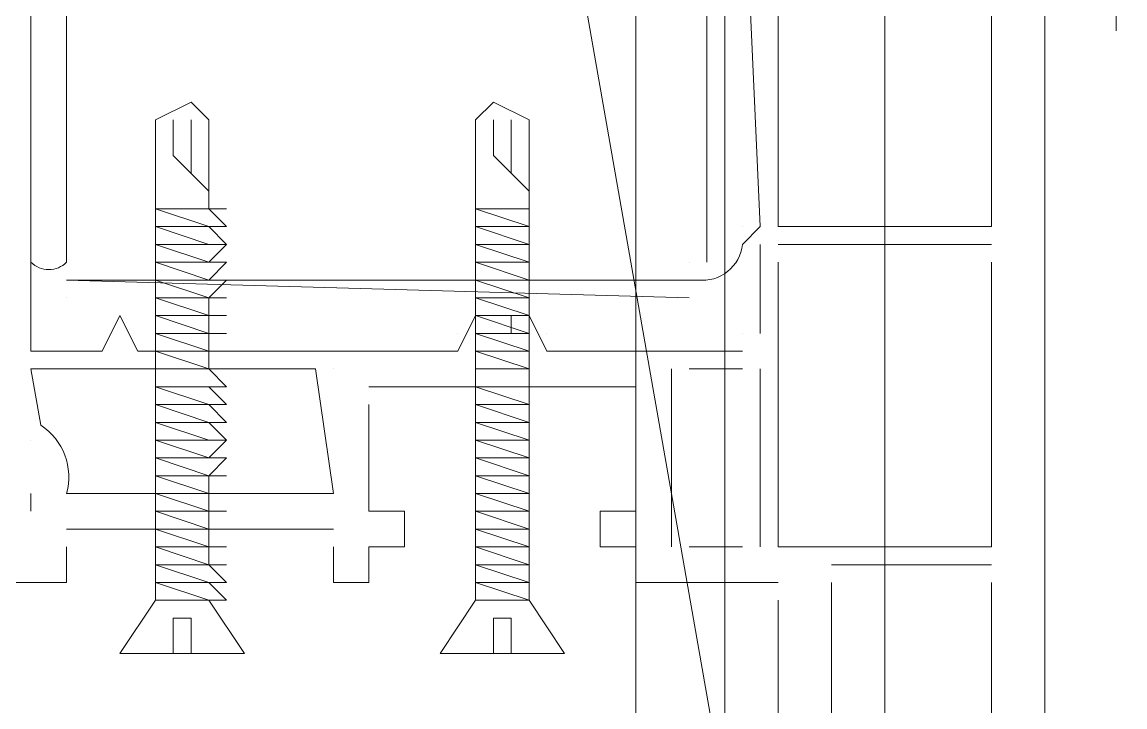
# Model space of a CAD drawing. Header units: millimetres. Extents: x 906 to 41302, y 848 to 28850.
# Drawn here: x 16228 to 16293.6, y 17256.1 to 17296.9 of the extents above; entities that cross this region are included whole.
import ezdxf

# ---------------------------------------------------------------- set-up
doc = ezdxf.new("R2010")
doc.units = ezdxf.units.MM
for name, color, linetype in [('PDF_X-단위세대$및$주동평면도$A-DOOR', 7, 'Continuous'), ('PDF_X-단위세대$및$주동평면도$A-FLOR-GRID', 7, 'Continuous'), ('PDF_X-단위세대$및$주동평면도$A-ST-AXIS-CEN', 7, 'Continuous')]:
    doc.layers.add(name, color=color, linetype=linetype)

msp = doc.modelspace()

# ---------------------------------------------------------------- linework, layer by layer
at = {"layer": 'PDF_X-단위세대$및$주동평면도$A-DOOR', "lineweight": 5}
for points in [[(16274.002, 17965.22), (16283.527, 17968.395), (16288.819, 17973.686), (16287.76, 18061.528), (16283.527, 18066.82), (16274.002, 18069.995, -0.400381), (17100.316, 17244.216)], [(16267.652, 17280.478), (16230.61, 17281.536), (16268.181, 17281.536, 0.414215), (16270.827, 17283.653), (16271.885, 17284.711), (16270.827, 17307.994), (16271.885, 17309.053), (16271.885, 17319.636, -0.21556), (16267.753, 17323.029)], [(16245.427, 17276.244), (16228.494, 17276.244), (16229.087, 17272.895, -0.326664), (16230.61, 17268.836), (16246.485, 17268.836), (16245.427, 17276.244)]]:
    msp.add_lwpolyline(points, format="xyb", dxfattribs=at)
for points in [[(16129.01, 17260.369), (16129.01, 18052.003), (16269.769, 17250.844), (16269.769, 18061.528)], [(16285.644, 17284.711), (16272.944, 17284.711), (16272.944, 17307.994), (16285.644, 17307.994)], [(16238.019, 17292.119), (16239.077, 17291.061), (16239.077, 17285.769), (16235.902, 17285.769), (16235.902, 17291.061)], [(16256.01, 17292.119), (16258.127, 17291.061), (16258.127, 17285.769), (16254.952, 17285.769), (16254.952, 17291.061)], [(16235.902, 17285.769), (16239.077, 17284.711), (16235.902, 17284.711)], [(16235.902, 17285.769), (16239.077, 17284.711), (16235.902, 17284.711)], [(16235.902, 17285.769), (16239.077, 17285.769), (16240.135, 17284.711), (16239.077, 17284.711)], [(16235.902, 17285.769), (16239.077, 17284.711), (16240.135, 17284.711), (16239.077, 17285.769)], [(16239.077, 17283.653), (16235.902, 17284.711), (16235.902, 17285.769), (16239.077, 17285.769), (16240.135, 17284.711), (16239.077, 17284.711), (16240.135, 17283.653)], [(16239.077, 17284.711), (16240.135, 17283.653), (16239.077, 17283.653), (16240.135, 17283.653), (16239.077, 17282.594), (16240.135, 17282.594), (16239.077, 17281.536), (16240.135, 17281.536), (16239.077, 17280.478), (16240.135, 17280.478), (16239.077, 17280.478), (16239.077, 17279.419), (16240.135, 17279.419), (16239.077, 17279.419), (16239.077, 17278.361), (16240.135, 17278.361), (16239.077, 17278.361), (16239.077, 17277.303), (16240.135, 17277.303), (16239.077, 17277.303), (16239.077, 17276.244), (16240.135, 17276.244), (16239.077, 17276.244), (16240.135, 17275.186), (16239.077, 17275.186), (16240.135, 17274.128), (16239.077, 17274.128), (16240.135, 17273.069), (16239.077, 17273.069), (16240.135, 17272.011), (16239.077, 17272.011), (16240.135, 17272.011), (16239.077, 17270.953), (16240.135, 17270.953), (16239.077, 17269.894), (16240.135, 17269.894), (16239.077, 17269.894), (16239.077, 17268.836), (16240.135, 17268.836), (16239.077, 17268.836), (16239.077, 17267.778), (16240.135, 17267.778), (16239.077, 17267.778), (16239.077, 17266.719), (16240.135, 17266.719), (16239.077, 17266.719), (16239.077, 17265.661), (16235.902, 17266.719), (16235.902, 17267.778), (16235.902, 17268.836), (16235.902, 17269.894), (16235.902, 17270.953), (16235.902, 17272.011), (16235.902, 17273.069), (16235.902, 17274.128), (16235.902, 17275.186), (16235.902, 17276.244), (16235.902, 17277.303), (16235.902, 17278.361), (16235.902, 17279.419), (16235.902, 17280.478), (16235.902, 17281.536), (16235.902, 17282.594), (16235.902, 17283.653), (16235.902, 17284.711), (16235.902, 17285.769), (16239.077, 17285.769), (16240.135, 17284.711)], [(16240.135, 17285.769), (16239.077, 17285.769), (16240.135, 17285.769), (16239.077, 17285.769)], [(16254.952, 17285.769), (16258.127, 17284.711), (16254.952, 17284.711)], [(16254.952, 17285.769), (16258.127, 17284.711), (16254.952, 17284.711)], [(16254.952, 17285.769), (16258.127, 17285.769), (16258.127, 17284.711)], [(16254.952, 17285.769), (16258.127, 17284.711), (16258.127, 17285.769)], [(16258.127, 17283.653), (16254.952, 17284.711), (16254.952, 17285.769), (16258.127, 17285.769), (16258.127, 17284.711)], [(16258.127, 17284.711), (16258.127, 17283.653), (16258.127, 17282.594), (16258.127, 17281.536), (16258.127, 17280.478), (16258.127, 17279.419), (16258.127, 17278.361), (16258.127, 17277.303), (16258.127, 17276.244), (16258.127, 17275.186), (16258.127, 17274.128), (16258.127, 17273.069), (16258.127, 17272.011), (16258.127, 17270.953), (16258.127, 17269.894), (16258.127, 17268.836), (16258.127, 17267.778), (16258.127, 17266.719), (16258.127, 17265.661), (16254.952, 17266.719), (16254.952, 17267.778), (16254.952, 17268.836), (16254.952, 17269.894), (16254.952, 17270.953), (16254.952, 17272.011), (16254.952, 17273.069), (16254.952, 17274.128), (16254.952, 17275.186), (16254.952, 17276.244), (16254.952, 17277.303), (16254.952, 17278.361), (16254.952, 17279.419), (16254.952, 17280.478), (16254.952, 17281.536), (16254.952, 17282.594), (16254.952, 17283.653), (16254.952, 17284.711), (16254.952, 17285.769), (16258.127, 17285.769)], [(16235.902, 17284.711), (16239.077, 17283.653), (16235.902, 17283.653)], [(16239.077, 17283.653), (16235.902, 17284.711), (16239.077, 17284.711), (16240.135, 17283.653)], [(16239.077, 17283.653), (16235.902, 17284.711), (16239.077, 17284.711), (16240.135, 17283.653)], [(16254.952, 17284.711), (16258.127, 17283.653), (16254.952, 17283.653)], [(16258.127, 17283.653), (16258.127, 17284.711), (16254.952, 17284.711)], [(16258.127, 17283.653), (16258.127, 17284.711), (16254.952, 17284.711)], [(16239.077, 17282.594), (16235.902, 17283.653), (16239.077, 17283.653), (16240.135, 17283.653)], [(16235.902, 17283.653), (16239.077, 17282.594), (16235.902, 17282.594)], [(16258.127, 17282.594), (16254.952, 17283.653), (16258.127, 17283.653)], [(16254.952, 17283.653), (16258.127, 17282.594), (16254.952, 17282.594)], [(16235.902, 17282.594), (16239.077, 17281.536), (16240.135, 17281.536), (16239.077, 17280.478), (16235.902, 17281.536)], [(16239.077, 17281.536), (16235.902, 17282.594), (16239.077, 17282.594), (16240.135, 17282.594)], [(16235.902, 17282.594), (16239.077, 17281.536), (16235.902, 17281.536)], [(16235.902, 17282.594), (16235.902, 17281.536), (16239.077, 17281.536)], [(16254.952, 17282.594), (16258.127, 17281.536), (16258.127, 17280.478), (16254.952, 17281.536)], [(16258.127, 17281.536), (16254.952, 17282.594), (16258.127, 17282.594)], [(16254.952, 17282.594), (16258.127, 17281.536), (16254.952, 17281.536)], [(16254.952, 17282.594), (16254.952, 17281.536), (16258.127, 17281.536)], [(16235.902, 17281.536), (16239.077, 17281.536), (16240.135, 17281.536), (16239.077, 17280.478)], [(16235.902, 17281.536), (16239.077, 17280.478), (16240.135, 17281.536), (16239.077, 17281.536)], [(16240.135, 17280.478), (16239.077, 17280.478), (16235.902, 17280.478), (16235.902, 17281.536), (16239.077, 17280.478)], [(16254.952, 17281.536), (16258.127, 17281.536), (16258.127, 17280.478)], [(16254.952, 17281.536), (16258.127, 17280.478), (16258.127, 17281.536)], [(16258.127, 17280.478), (16254.952, 17280.478), (16254.952, 17281.536)], [(16239.077, 17279.419), (16235.902, 17279.419), (16235.902, 17280.478), (16239.077, 17279.419), (16240.135, 17279.419)], [(16239.077, 17279.419), (16235.902, 17280.478), (16239.077, 17280.478)], [(16258.127, 17279.419), (16254.952, 17279.419), (16254.952, 17280.478)], [(16258.127, 17279.419), (16254.952, 17280.478), (16258.127, 17280.478)], [(16235.902, 17279.419), (16239.077, 17278.361), (16240.135, 17278.361), (16239.077, 17278.361), (16235.902, 17278.361)], [(16235.902, 17277.303), (16235.902, 17278.361), (16235.902, 17279.419), (16239.077, 17278.361), (16235.902, 17278.361), (16239.077, 17277.303)], [(16235.902, 17279.419), (16239.077, 17279.419), (16239.077, 17278.361)], [(16254.952, 17279.419), (16258.127, 17278.361), (16254.952, 17278.361)], [(16254.952, 17277.303), (16254.952, 17278.361), (16254.952, 17279.419), (16258.127, 17278.361), (16254.952, 17278.361), (16258.127, 17277.303)], [(16254.952, 17279.419), (16258.127, 17279.419), (16258.127, 17278.361)], [(16235.902, 17278.361), (16239.077, 17277.303), (16240.135, 17277.303), (16239.077, 17277.303), (16235.902, 17277.303)], [(16235.902, 17278.361), (16239.077, 17278.361), (16239.077, 17277.303)], [(16254.952, 17278.361), (16258.127, 17277.303), (16254.952, 17277.303)], [(16254.952, 17278.361), (16258.127, 17278.361), (16258.127, 17277.303)], [(16239.077, 17276.244), (16235.902, 17276.244), (16235.902, 17277.303), (16239.077, 17276.244), (16240.135, 17276.244)], [(16239.077, 17276.244), (16235.902, 17276.244), (16235.902, 17277.303), (16239.077, 17276.244), (16240.135, 17276.244)], [(16235.902, 17277.303), (16239.077, 17277.303), (16239.077, 17276.244)], [(16239.077, 17275.186), (16235.902, 17275.186), (16235.902, 17276.244), (16235.902, 17277.303), (16239.077, 17276.244), (16240.135, 17276.244), (16239.077, 17276.244), (16240.135, 17275.186)], [(16258.127, 17276.244), (16254.952, 17276.244), (16254.952, 17277.303)], [(16258.127, 17276.244), (16254.952, 17277.303), (16254.952, 17276.244)], [(16254.952, 17277.303), (16258.127, 17277.303), (16258.127, 17276.244)], [(16258.127, 17275.186), (16254.952, 17275.186), (16254.952, 17276.244), (16254.952, 17277.303), (16258.127, 17276.244)], [(16235.902, 17276.244), (16239.077, 17276.244), (16240.135, 17275.186), (16239.077, 17275.186), (16235.902, 17275.186)], [(16235.902, 17276.244), (16235.902, 17275.186), (16239.077, 17275.186), (16240.135, 17275.186), (16239.077, 17276.244)], [(16254.952, 17276.244), (16258.127, 17276.244), (16258.127, 17275.186), (16254.952, 17275.186)], [(16254.952, 17276.244), (16254.952, 17275.186), (16258.127, 17275.186), (16258.127, 17276.244)], [(16235.902, 17274.128), (16235.902, 17275.186), (16239.077, 17274.128)], [(16235.902, 17275.186), (16239.077, 17275.186), (16240.135, 17274.128), (16239.077, 17274.128)], [(16254.952, 17274.128), (16254.952, 17275.186), (16258.127, 17274.128)], [(16254.952, 17275.186), (16258.127, 17275.186), (16258.127, 17274.128)], [(16235.902, 17274.128), (16239.077, 17273.069), (16235.902, 17273.069)], [(16235.902, 17274.128), (16239.077, 17274.128), (16240.135, 17273.069), (16239.077, 17273.069)], [(16254.952, 17274.128), (16258.127, 17273.069), (16254.952, 17273.069)], [(16254.952, 17274.128), (16258.127, 17274.128), (16258.127, 17273.069)], [(16239.077, 17272.011), (16235.902, 17272.011), (16235.902, 17273.069)], [(16239.077, 17272.011), (16235.902, 17273.069), (16235.902, 17272.011)], [(16235.902, 17273.069), (16239.077, 17273.069), (16240.135, 17272.011), (16239.077, 17272.011)], [(16235.902, 17273.069), (16239.077, 17272.011), (16240.135, 17272.011), (16239.077, 17273.069)], [(16239.077, 17270.953), (16235.902, 17272.011), (16235.902, 17273.069), (16239.077, 17273.069), (16240.135, 17272.011), (16239.077, 17272.011), (16240.135, 17272.011)], [(16258.127, 17272.011), (16254.952, 17272.011), (16254.952, 17273.069)], [(16258.127, 17272.011), (16254.952, 17273.069), (16254.952, 17272.011)], [(16254.952, 17273.069), (16258.127, 17273.069), (16258.127, 17272.011)], [(16254.952, 17273.069), (16258.127, 17272.011), (16258.127, 17273.069)], [(16258.127, 17270.953), (16254.952, 17272.011), (16254.952, 17273.069), (16258.127, 17273.069), (16258.127, 17272.011)], [(16239.077, 17270.953), (16235.902, 17270.953), (16235.902, 17272.011)], [(16239.077, 17270.953), (16235.902, 17272.011), (16239.077, 17272.011), (16240.135, 17272.011)], [(16239.077, 17270.953), (16235.902, 17272.011), (16239.077, 17272.011), (16240.135, 17272.011)], [(16258.127, 17270.953), (16254.952, 17270.953), (16254.952, 17272.011)], [(16258.127, 17270.953), (16254.952, 17272.011), (16258.127, 17272.011)], [(16258.127, 17270.953), (16254.952, 17272.011), (16258.127, 17272.011)], [(16239.077, 17269.894), (16235.902, 17269.894), (16235.902, 17270.953)], [(16239.077, 17269.894), (16235.902, 17270.953), (16239.077, 17270.953), (16240.135, 17270.953)], [(16258.127, 17269.894), (16254.952, 17269.894), (16254.952, 17270.953)], [(16258.127, 17269.894), (16254.952, 17270.953), (16258.127, 17270.953)], [(16239.077, 17268.836), (16235.902, 17269.894), (16239.077, 17269.894)], [(16235.902, 17269.894), (16239.077, 17268.836), (16240.135, 17268.836), (16239.077, 17268.836), (16235.902, 17268.836)], [(16235.902, 17269.894), (16239.077, 17268.836), (16240.135, 17268.836), (16239.077, 17268.836), (16235.902, 17268.836)], [(16239.077, 17266.719), (16235.902, 17266.719), (16235.902, 17267.778), (16235.902, 17268.836), (16235.902, 17269.894), (16239.077, 17269.894), (16240.135, 17269.894), (16239.077, 17269.894), (16239.077, 17268.836), (16240.135, 17268.836), (16239.077, 17268.836), (16239.077, 17267.778), (16240.135, 17267.778), (16239.077, 17267.778), (16239.077, 17266.719), (16240.135, 17266.719)], [(16239.077, 17269.894), (16235.902, 17269.894), (16239.077, 17269.894), (16240.135, 17269.894)], [(16239.077, 17269.894), (16235.902, 17269.894), (16239.077, 17269.894), (16240.135, 17269.894)], [(16239.077, 17268.836), (16235.902, 17269.894), (16239.077, 17269.894)], [(16258.127, 17268.836), (16254.952, 17269.894), (16258.127, 17269.894)], [(16254.952, 17269.894), (16258.127, 17268.836), (16254.952, 17268.836)], [(16254.952, 17269.894), (16258.127, 17268.836), (16254.952, 17268.836)], [(16258.127, 17266.719), (16254.952, 17266.719), (16254.952, 17267.778), (16254.952, 17268.836), (16254.952, 17269.894), (16258.127, 17269.894), (16258.127, 17268.836), (16258.127, 17267.778)], [(16258.127, 17268.836), (16254.952, 17269.894), (16258.127, 17269.894)], [(16235.902, 17268.836), (16239.077, 17268.836), (16239.077, 17267.778)], [(16235.902, 17268.836), (16239.077, 17267.778), (16239.077, 17268.836)], [(16239.077, 17267.778), (16235.902, 17267.778), (16235.902, 17268.836), (16239.077, 17267.778), (16240.135, 17267.778)], [(16239.077, 17267.778), (16235.902, 17267.778), (16235.902, 17268.836), (16239.077, 17267.778), (16240.135, 17267.778)], [(16254.952, 17268.836), (16258.127, 17268.836), (16258.127, 17267.778)], [(16254.952, 17268.836), (16258.127, 17267.778), (16258.127, 17268.836)], [(16258.127, 17267.778), (16254.952, 17267.778), (16254.952, 17268.836)], [(16258.127, 17267.778), (16254.952, 17268.836), (16254.952, 17267.778)], [(16239.077, 17266.719), (16235.902, 17266.719), (16235.902, 17267.778), (16239.077, 17266.719), (16240.135, 17266.719)], [(16239.077, 17266.719), (16235.902, 17266.719), (16235.902, 17267.778), (16239.077, 17266.719), (16240.135, 17266.719)], [(16235.902, 17267.778), (16239.077, 17267.778), (16239.077, 17266.719)], [(16239.077, 17266.719), (16235.902, 17267.778), (16239.077, 17267.778)], [(16258.127, 17266.719), (16254.952, 17266.719), (16254.952, 17267.778)], [(16258.127, 17266.719), (16254.952, 17267.778), (16254.952, 17266.719)], [(16254.952, 17267.778), (16258.127, 17267.778), (16258.127, 17266.719)], [(16258.127, 17266.719), (16254.952, 17267.778), (16258.127, 17267.778)], [(16239.077, 17265.661), (16235.902, 17265.661), (16235.902, 17266.719), (16239.077, 17265.661), (16240.135, 17265.661)], [(16235.902, 17266.719), (16239.077, 17266.719), (16239.077, 17265.661)], [(16258.127, 17265.661), (16254.952, 17265.661), (16254.952, 17266.719)], [(16254.952, 17266.719), (16258.127, 17266.719), (16258.127, 17265.661)], [(16239.077, 17264.603), (16235.902, 17264.603), (16235.902, 17265.661), (16239.077, 17264.603), (16240.135, 17264.603)], [(16235.902, 17265.661), (16239.077, 17265.661), (16239.077, 17264.603)], [(16258.127, 17264.603), (16254.952, 17264.603), (16254.952, 17265.661)], [(16254.952, 17265.661), (16258.127, 17265.661), (16258.127, 17264.603)], [(16235.902, 17264.603), (16239.077, 17264.603), (16240.135, 17263.544), (16239.077, 17263.544)], [(16239.077, 17263.544), (16235.902, 17263.544), (16235.902, 17264.603)], [(16254.952, 17264.603), (16258.127, 17264.603), (16258.127, 17263.544)], [(16258.127, 17263.544), (16254.952, 17263.544), (16254.952, 17264.603)], [(16235.902, 17263.544), (16239.077, 17263.544), (16240.135, 17262.486), (16239.077, 17262.486)], [(16254.952, 17263.544), (16258.127, 17263.544), (16258.127, 17262.486)], [(16235.902, 17262.486), (16239.077, 17262.486), (16241.194, 17259.311), (16233.785, 17259.311)], [(16254.952, 17262.486), (16258.127, 17262.486), (16260.244, 17259.311), (16252.835, 17259.311)]]:
    msp.add_lwpolyline(points, close=True, dxfattribs=at)
for points in [[(16288.819, 17338.686), (16288.819, 17251.903)], [(16268.71, 17282.594), (16268.71, 17318.578), (16269.769, 17318.578), (16269.769, 17282.594)], [(16228.494, 17296.353), (16228.494, 17277.303), (16232.727, 17277.303), (16233.785, 17279.419), (16234.844, 17277.303), (16253.894, 17277.303), (16254.952, 17279.419), (16254.952, 17278.361)], [(16228.494, 17296.353), (16228.494, 17296.353)], [(16235.902, 17291.061), (16235.902, 17291.061)], [(16239.077, 17286.828), (16236.96, 17288.944), (16236.96, 17291.061)], [(16238.019, 17291.061), (16238.019, 17287.886)], [(16239.077, 17291.061), (16239.077, 17291.061)], [(16254.952, 17291.061), (16254.952, 17291.061)], [(16258.127, 17286.828), (16256.01, 17288.944), (16256.01, 17291.061)], [(16257.069, 17291.061), (16257.069, 17287.886)], [(16258.127, 17291.061), (16258.127, 17291.061)], [(16235.902, 17285.769), (16239.077, 17285.769), (16235.902, 17285.769)], [(16235.902, 17285.769), (16235.902, 17285.769)], [(16235.902, 17285.769), (16235.902, 17285.769)], [(16235.902, 17285.769), (16235.902, 17285.769)], [(16235.902, 17285.769), (16235.902, 17285.769)], [(16235.902, 17285.769), (16235.902, 17285.769)], [(16239.077, 17285.769), (16235.902, 17285.769), (16239.077, 17285.769)], [(16235.902, 17285.769), (16235.902, 17285.769)], [(16239.077, 17285.769), (16239.077, 17285.769)], [(16239.077, 17285.769), (16239.077, 17285.769)], [(16239.077, 17285.769), (16239.077, 17285.769)], [(16239.077, 17285.769), (16239.077, 17285.769)], [(16239.077, 17285.769), (16239.077, 17285.769)], [(16239.077, 17285.769), (16239.077, 17285.769)], [(16254.952, 17285.769), (16258.127, 17285.769), (16254.952, 17285.769)], [(16254.952, 17285.769), (16254.952, 17285.769)], [(16254.952, 17285.769), (16254.952, 17285.769)], [(16254.952, 17285.769), (16254.952, 17285.769)], [(16254.952, 17285.769), (16254.952, 17285.769)], [(16254.952, 17285.769), (16254.952, 17285.769)], [(16258.127, 17285.769), (16254.952, 17285.769), (16258.127, 17285.769)], [(16254.952, 17285.769), (16254.952, 17285.769)], [(16258.127, 17285.769), (16258.127, 17285.769)], [(16258.127, 17285.769), (16258.127, 17285.769)], [(16258.127, 17285.769), (16258.127, 17285.769)], [(16258.127, 17285.769), (16258.127, 17285.769)], [(16258.127, 17285.769), (16258.127, 17285.769)], [(16258.127, 17285.769), (16258.127, 17285.769)], [(16258.127, 17285.769), (16258.127, 17285.769)], [(16258.127, 17285.769), (16258.127, 17285.769)], [(16235.902, 17284.711), (16235.902, 17284.711)], [(16235.902, 17284.711), (16235.902, 17284.711)], [(16235.902, 17284.711), (16235.902, 17284.711)], [(16235.902, 17284.711), (16235.902, 17284.711)], [(16235.902, 17284.711), (16235.902, 17284.711)], [(16235.902, 17284.711), (16235.902, 17284.711)], [(16239.077, 17284.711), (16239.077, 17284.711)], [(16239.077, 17284.711), (16239.077, 17284.711)], [(16239.077, 17284.711), (16239.077, 17284.711)], [(16239.077, 17284.711), (16239.077, 17284.711)], [(16239.077, 17284.711), (16239.077, 17284.711)], [(16239.077, 17284.711), (16239.077, 17284.711)], [(16239.077, 17284.711), (16239.077, 17284.711)], [(16239.077, 17284.711), (16239.077, 17284.711)], [(16240.135, 17284.711), (16240.135, 17284.711)], [(16240.135, 17284.711), (16240.135, 17284.711)], [(16240.135, 17284.711), (16240.135, 17284.711)], [(16240.135, 17284.711), (16240.135, 17284.711)], [(16254.952, 17284.711), (16254.952, 17284.711)], [(16254.952, 17284.711), (16254.952, 17284.711)], [(16254.952, 17284.711), (16254.952, 17284.711)], [(16254.952, 17284.711), (16254.952, 17284.711)], [(16254.952, 17284.711), (16254.952, 17284.711)], [(16254.952, 17284.711), (16254.952, 17284.711)], [(16258.127, 17284.711), (16258.127, 17284.711)], [(16258.127, 17284.711), (16258.127, 17284.711)], [(16258.127, 17284.711), (16258.127, 17284.711)], [(16258.127, 17284.711), (16258.127, 17284.711)], [(16258.127, 17284.711), (16258.127, 17284.711)], [(16258.127, 17284.711), (16258.127, 17284.711)], [(16258.127, 17284.711), (16258.127, 17284.711)], [(16258.127, 17284.711), (16258.127, 17284.711)], [(16270.827, 17284.711), (16270.827, 17284.711)], [(16271.885, 17284.711), (16271.885, 17284.711)], [(16272.944, 17284.711), (16272.944, 17284.711)], [(16285.644, 17284.711), (16285.644, 17284.711)], [(16235.902, 17283.653), (16235.902, 17283.653)], [(16235.902, 17283.653), (16235.902, 17283.653)], [(16239.077, 17283.653), (16235.902, 17283.653), (16235.902, 17282.594), (16239.077, 17282.594)], [(16235.902, 17283.653), (16235.902, 17283.653)], [(16239.077, 17283.653), (16239.077, 17283.653)], [(16240.135, 17283.653), (16239.077, 17282.594), (16240.135, 17282.594), (16239.077, 17281.536)], [(16239.077, 17283.653), (16239.077, 17283.653)], [(16239.077, 17283.653), (16239.077, 17283.653)], [(16240.135, 17283.653), (16240.135, 17283.653)], [(16240.135, 17283.653), (16240.135, 17283.653)], [(16240.135, 17283.653), (16240.135, 17283.653)], [(16240.135, 17283.653), (16240.135, 17283.653)], [(16240.135, 17283.653), (16240.135, 17283.653)], [(16240.135, 17283.653), (16240.135, 17283.653)], [(16254.952, 17283.653), (16254.952, 17283.653)], [(16258.127, 17282.594), (16254.952, 17282.594), (16254.952, 17283.653), (16258.127, 17283.653), (16258.127, 17282.594), (16258.127, 17281.536)], [(16254.952, 17283.653), (16254.952, 17283.653)], [(16254.952, 17283.653), (16254.952, 17283.653)], [(16258.127, 17283.653), (16258.127, 17283.653)], [(16258.127, 17283.653), (16258.127, 17283.653)], [(16258.127, 17283.653), (16258.127, 17283.653)], [(16258.127, 17283.653), (16258.127, 17283.653)], [(16270.827, 17283.653), (16270.827, 17283.653)], [(16271.885, 17278.361), (16271.885, 17283.653)], [(16271.885, 17283.653), (16271.885, 17283.653)], [(16285.644, 17283.653), (16272.944, 17283.653)], [(16272.944, 17283.653), (16272.944, 17283.653)], [(16285.644, 17283.653), (16285.644, 17283.653)], [(16228.494, 17282.594), (16228.494, 17282.594)], [(16230.61, 17282.594), (16230.61, 17282.594)], [(16235.902, 17282.594), (16235.902, 17282.594)], [(16235.902, 17282.594), (16235.902, 17282.594)], [(16235.902, 17282.594), (16235.902, 17282.594)], [(16239.077, 17282.594), (16239.077, 17282.594)], [(16239.077, 17282.594), (16239.077, 17282.594)], [(16239.077, 17282.594), (16239.077, 17282.594)], [(16240.135, 17282.594), (16240.135, 17282.594)], [(16240.135, 17282.594), (16240.135, 17282.594)], [(16254.952, 17282.594), (16254.952, 17282.594)], [(16254.952, 17282.594), (16254.952, 17282.594)], [(16254.952, 17282.594), (16254.952, 17282.594)], [(16258.127, 17282.594), (16258.127, 17282.594)], [(16258.127, 17282.594), (16258.127, 17282.594)], [(16258.127, 17282.594), (16258.127, 17282.594)], [(16267.652, 17282.594), (16267.652, 17282.594)], [(16268.71, 17282.594), (16268.71, 17282.594)], [(16269.769, 17282.594), (16269.769, 17282.594)], [(16272.944, 17282.594), (16272.944, 17265.661), (16285.644, 17265.661), (16285.644, 17282.594)], [(16272.944, 17282.594), (16272.944, 17282.594)], [(16285.644, 17282.594), (16285.644, 17282.594)], [(16230.61, 17281.536), (16230.61, 17281.536)], [(16240.135, 17280.478), (16239.077, 17280.478), (16235.902, 17281.536)], [(16235.902, 17281.536), (16235.902, 17281.536)], [(16235.902, 17281.536), (16235.902, 17281.536)], [(16235.902, 17281.536), (16235.902, 17281.536)], [(16235.902, 17281.536), (16239.077, 17280.478), (16235.902, 17281.536)], [(16235.902, 17281.536), (16235.902, 17281.536)], [(16235.902, 17281.536), (16235.902, 17281.536)], [(16235.902, 17281.536), (16235.902, 17281.536)], [(16239.077, 17281.536), (16239.077, 17281.536)], [(16239.077, 17281.536), (16239.077, 17281.536)], [(16239.077, 17281.536), (16239.077, 17281.536)], [(16239.077, 17281.536), (16239.077, 17281.536)], [(16239.077, 17281.536), (16239.077, 17281.536)], [(16239.077, 17281.536), (16239.077, 17281.536)], [(16240.135, 17281.536), (16240.135, 17281.536)], [(16240.135, 17281.536), (16240.135, 17281.536)], [(16240.135, 17281.536), (16240.135, 17281.536)], [(16240.135, 17281.536), (16240.135, 17281.536)], [(16254.952, 17281.536), (16254.952, 17281.536)], [(16254.952, 17281.536), (16254.952, 17281.536)], [(16254.952, 17281.536), (16254.952, 17281.536)], [(16254.952, 17281.536), (16258.127, 17280.478)], [(16254.952, 17281.536), (16258.127, 17280.478), (16254.952, 17281.536)], [(16254.952, 17281.536), (16254.952, 17281.536)], [(16254.952, 17281.536), (16254.952, 17281.536)], [(16254.952, 17281.536), (16254.952, 17281.536)], [(16258.127, 17281.536), (16258.127, 17281.536)], [(16258.127, 17281.536), (16258.127, 17281.536)], [(16258.127, 17281.536), (16258.127, 17281.536)], [(16258.127, 17281.536), (16258.127, 17281.536)], [(16258.127, 17281.536), (16258.127, 17281.536)], [(16258.127, 17281.536), (16258.127, 17281.536)], [(16267.652, 17281.536), (16267.652, 17281.536)], [(16230.61, 17280.478), (16230.61, 17280.478)], [(16240.135, 17279.419), (16239.077, 17279.419), (16235.902, 17280.478)], [(16235.902, 17280.478), (16235.902, 17280.478)], [(16235.902, 17280.478), (16235.902, 17280.478)], [(16235.902, 17280.478), (16235.902, 17280.478)], [(16235.902, 17280.478), (16235.902, 17280.478)], [(16235.902, 17280.478), (16235.902, 17280.478)], [(16239.077, 17280.478), (16239.077, 17280.478)], [(16239.077, 17280.478), (16239.077, 17280.478)], [(16239.077, 17280.478), (16239.077, 17280.478)], [(16239.077, 17280.478), (16239.077, 17280.478)], [(16239.077, 17280.478), (16239.077, 17280.478)], [(16239.077, 17280.478), (16239.077, 17280.478)], [(16239.077, 17280.478), (16239.077, 17280.478)], [(16239.077, 17280.478), (16239.077, 17280.478)], [(16239.077, 17280.478), (16239.077, 17280.478)], [(16240.135, 17280.478), (16240.135, 17280.478)], [(16254.952, 17280.478), (16258.127, 17279.419), (16259.185, 17277.303), (16270.827, 17277.303)], [(16254.952, 17280.478), (16254.952, 17280.478)], [(16254.952, 17280.478), (16254.952, 17280.478)], [(16254.952, 17280.478), (16254.952, 17280.478)], [(16254.952, 17280.478), (16254.952, 17280.478)], [(16254.952, 17280.478), (16254.952, 17280.478)], [(16258.127, 17280.478), (16258.127, 17280.478)], [(16258.127, 17280.478), (16258.127, 17280.478)], [(16258.127, 17280.478), (16258.127, 17280.478)], [(16258.127, 17280.478), (16258.127, 17280.478)], [(16258.127, 17280.478), (16258.127, 17280.478)], [(16258.127, 17280.478), (16258.127, 17280.478)], [(16258.127, 17280.478), (16258.127, 17280.478)], [(16258.127, 17280.478), (16258.127, 17280.478)], [(16267.652, 17280.478), (16267.652, 17280.478)], [(16233.785, 17279.419), (16233.785, 17279.419)], [(16235.902, 17279.419), (16235.902, 17279.419)], [(16235.902, 17279.419), (16235.902, 17279.419)], [(16235.902, 17279.419), (16235.902, 17279.419)], [(16239.077, 17279.419), (16239.077, 17279.419)], [(16239.077, 17279.419), (16239.077, 17279.419)], [(16239.077, 17279.419), (16239.077, 17279.419)], [(16239.077, 17279.419), (16239.077, 17279.419)], [(16240.135, 17279.419), (16240.135, 17279.419)], [(16240.135, 17279.419), (16240.135, 17279.419)], [(16254.952, 17279.419), (16254.952, 17279.419)], [(16254.952, 17279.419), (16254.952, 17279.419)], [(16254.952, 17279.419), (16254.952, 17279.419)], [(16254.952, 17279.419), (16254.952, 17279.419)], [(16257.069, 17279.419), (16257.069, 17278.361)], [(16257.069, 17279.419), (16257.069, 17279.419)], [(16258.127, 17279.419), (16258.127, 17279.419)], [(16258.127, 17279.419), (16258.127, 17279.419)], [(16258.127, 17279.419), (16258.127, 17279.419)], [(16258.127, 17279.419), (16258.127, 17279.419)], [(16258.127, 17279.419), (16258.127, 17279.419)], [(16235.902, 17278.361), (16235.902, 17278.361)], [(16235.902, 17278.361), (16235.902, 17278.361)], [(16235.902, 17278.361), (16235.902, 17278.361)], [(16235.902, 17278.361), (16235.902, 17278.361)], [(16235.902, 17278.361), (16235.902, 17278.361)], [(16239.077, 17278.361), (16239.077, 17278.361)], [(16239.077, 17278.361), (16239.077, 17278.361)], [(16239.077, 17278.361), (16239.077, 17278.361)], [(16239.077, 17278.361), (16239.077, 17278.361)], [(16239.077, 17278.361), (16239.077, 17278.361)], [(16239.077, 17278.361), (16239.077, 17278.361)], [(16240.135, 17278.361), (16240.135, 17278.361)], [(16240.135, 17278.361), (16240.135, 17278.361)], [(16253.894, 17278.361), (16253.894, 17278.361)], [(16254.952, 17278.361), (16254.952, 17278.361)], [(16254.952, 17278.361), (16254.952, 17278.361)], [(16254.952, 17278.361), (16254.952, 17278.361)], [(16254.952, 17278.361), (16254.952, 17278.361)], [(16254.952, 17278.361), (16254.952, 17278.361)], [(16254.952, 17278.361), (16254.952, 17278.361)], [(16256.01, 17278.361), (16256.01, 17278.361)], [(16257.069, 17278.361), (16257.069, 17278.361)], [(16258.127, 17278.361), (16258.127, 17278.361)], [(16258.127, 17278.361), (16258.127, 17278.361)], [(16258.127, 17278.361), (16258.127, 17278.361)], [(16258.127, 17278.361), (16258.127, 17278.361)], [(16259.185, 17278.361), (16259.185, 17278.361)], [(16270.827, 17278.361), (16270.827, 17278.361)], [(16271.885, 17278.361), (16271.885, 17278.361)], [(16228.494, 17277.303), (16228.494, 17277.303)], [(16232.727, 17277.303), (16232.727, 17277.303)], [(16234.844, 17277.303), (16234.844, 17277.303)], [(16235.902, 17277.303), (16235.902, 17277.303)], [(16235.902, 17277.303), (16235.902, 17277.303)], [(16235.902, 17277.303), (16235.902, 17277.303)], [(16235.902, 17277.303), (16235.902, 17277.303)], [(16235.902, 17277.303), (16235.902, 17277.303)], [(16235.902, 17277.303), (16235.902, 17277.303)], [(16235.902, 17277.303), (16235.902, 17277.303)], [(16240.135, 17277.303), (16239.077, 17277.303)], [(16239.077, 17277.303), (16239.077, 17277.303)], [(16239.077, 17277.303), (16239.077, 17277.303)], [(16239.077, 17277.303), (16239.077, 17277.303)], [(16239.077, 17277.303), (16239.077, 17277.303)], [(16239.077, 17277.303), (16239.077, 17277.303)], [(16239.077, 17277.303), (16239.077, 17277.303)], [(16240.135, 17277.303), (16240.135, 17277.303)], [(16240.135, 17277.303), (16240.135, 17277.303)], [(16253.894, 17277.303), (16253.894, 17277.303)], [(16254.952, 17277.303), (16254.952, 17277.303)], [(16254.952, 17277.303), (16254.952, 17277.303)], [(16254.952, 17277.303), (16254.952, 17277.303)], [(16254.952, 17277.303), (16254.952, 17277.303)], [(16254.952, 17277.303), (16254.952, 17277.303)], [(16254.952, 17277.303), (16254.952, 17277.303)], [(16254.952, 17277.303), (16254.952, 17277.303)], [(16256.01, 17277.303), (16257.069, 17277.303)], [(16256.01, 17277.303), (16256.01, 17277.303)], [(16257.069, 17277.303), (16257.069, 17277.303)], [(16258.127, 17277.303), (16258.127, 17277.303)], [(16258.127, 17277.303), (16258.127, 17277.303)], [(16258.127, 17277.303), (16258.127, 17277.303)], [(16258.127, 17277.303), (16258.127, 17277.303)], [(16258.127, 17277.303), (16258.127, 17277.303)], [(16259.185, 17277.303), (16259.185, 17277.303)], [(16270.827, 17277.303), (16270.827, 17277.303)], [(16228.494, 17276.244), (16228.494, 17276.244)], [(16235.902, 17276.244), (16235.902, 17276.244)], [(16235.902, 17276.244), (16235.902, 17276.244)], [(16239.077, 17276.244), (16235.902, 17276.244), (16239.077, 17276.244)], [(16235.902, 17276.244), (16235.902, 17276.244)], [(16239.077, 17276.244), (16235.902, 17276.244), (16239.077, 17276.244)], [(16235.902, 17276.244), (16235.902, 17276.244)], [(16235.902, 17276.244), (16235.902, 17276.244)], [(16235.902, 17276.244), (16235.902, 17276.244)], [(16235.902, 17276.244), (16235.902, 17276.244)], [(16239.077, 17276.244), (16239.077, 17276.244)], [(16239.077, 17276.244), (16239.077, 17276.244)], [(16239.077, 17276.244), (16239.077, 17276.244)], [(16239.077, 17276.244), (16239.077, 17276.244)], [(16239.077, 17276.244), (16239.077, 17276.244)], [(16239.077, 17276.244), (16239.077, 17276.244)], [(16239.077, 17276.244), (16239.077, 17276.244)], [(16239.077, 17276.244), (16239.077, 17276.244)], [(16239.077, 17276.244), (16239.077, 17276.244)], [(16239.077, 17276.244), (16239.077, 17276.244)], [(16240.135, 17276.244), (16240.135, 17276.244)], [(16240.135, 17276.244), (16240.135, 17276.244)], [(16240.135, 17276.244), (16240.135, 17276.244)], [(16240.135, 17276.244), (16240.135, 17276.244)], [(16245.427, 17276.244), (16245.427, 17276.244)], [(16246.485, 17276.244), (16246.485, 17276.244)], [(16254.952, 17276.244), (16254.952, 17276.244)], [(16254.952, 17276.244), (16254.952, 17276.244)], [(16258.127, 17276.244), (16254.952, 17276.244), (16258.127, 17276.244)], [(16254.952, 17276.244), (16254.952, 17276.244)], [(16258.127, 17276.244), (16254.952, 17276.244), (16258.127, 17276.244)], [(16254.952, 17276.244), (16254.952, 17276.244)], [(16254.952, 17276.244), (16254.952, 17276.244)], [(16254.952, 17276.244), (16254.952, 17276.244)], [(16254.952, 17276.244), (16254.952, 17276.244)], [(16258.127, 17276.244), (16258.127, 17276.244)], [(16258.127, 17276.244), (16258.127, 17276.244)], [(16258.127, 17276.244), (16258.127, 17276.244)], [(16258.127, 17276.244), (16258.127, 17276.244)], [(16258.127, 17276.244), (16258.127, 17276.244)], [(16258.127, 17276.244), (16258.127, 17276.244)], [(16258.127, 17276.244), (16258.127, 17276.244)], [(16266.594, 17276.244), (16266.594, 17265.661)], [(16266.594, 17276.244), (16266.594, 17276.244)], [(16267.652, 17276.244), (16270.827, 17276.244)], [(16267.652, 17276.244), (16267.652, 17276.244)], [(16270.827, 17276.244), (16270.827, 17276.244)], [(16271.885, 17265.661), (16271.885, 17276.244)], [(16271.885, 17276.244), (16271.885, 17276.244)], [(16235.902, 17275.186), (16235.902, 17275.186)], [(16235.902, 17275.186), (16235.902, 17275.186)], [(16235.902, 17275.186), (16239.077, 17275.186)], [(16235.902, 17275.186), (16235.902, 17275.186)], [(16235.902, 17275.186), (16235.902, 17275.186)], [(16235.902, 17275.186), (16235.902, 17275.186)], [(16235.902, 17275.186), (16235.902, 17275.186)], [(16235.902, 17275.186), (16239.077, 17275.186), (16235.902, 17275.186)], [(16235.902, 17275.186), (16235.902, 17275.186)], [(16239.077, 17275.186), (16239.077, 17275.186)], [(16239.077, 17275.186), (16239.077, 17275.186)], [(16239.077, 17275.186), (16239.077, 17275.186)], [(16239.077, 17275.186), (16239.077, 17275.186)], [(16239.077, 17275.186), (16239.077, 17275.186)], [(16240.135, 17275.186), (16240.135, 17275.186)], [(16240.135, 17275.186), (16240.135, 17275.186)], [(16240.135, 17275.186), (16240.135, 17275.186)], [(16240.135, 17275.186), (16240.135, 17275.186)], [(16264.477, 17275.186), (16248.602, 17275.186)], [(16248.602, 17275.186), (16248.602, 17275.186)], [(16254.952, 17275.186), (16254.952, 17275.186)], [(16254.952, 17275.186), (16254.952, 17275.186)], [(16254.952, 17275.186), (16258.127, 17275.186)], [(16254.952, 17275.186), (16254.952, 17275.186)], [(16254.952, 17275.186), (16254.952, 17275.186)], [(16254.952, 17275.186), (16254.952, 17275.186)], [(16254.952, 17275.186), (16254.952, 17275.186)], [(16254.952, 17275.186), (16258.127, 17275.186), (16254.952, 17275.186)], [(16254.952, 17275.186), (16254.952, 17275.186)], [(16258.127, 17275.186), (16258.127, 17275.186)], [(16258.127, 17275.186), (16258.127, 17275.186)], [(16258.127, 17275.186), (16258.127, 17275.186)], [(16258.127, 17275.186), (16258.127, 17275.186)], [(16258.127, 17275.186), (16258.127, 17275.186)], [(16258.127, 17275.186), (16258.127, 17275.186)], [(16264.477, 17275.186), (16264.477, 17275.186)], [(16235.902, 17273.069), (16235.902, 17274.128), (16235.902, 17273.069)], [(16239.077, 17273.069), (16235.902, 17274.128), (16239.077, 17273.069)], [(16239.077, 17274.128), (16235.902, 17274.128)], [(16235.902, 17274.128), (16235.902, 17274.128)], [(16239.077, 17274.128), (16239.077, 17274.128)], [(16240.135, 17274.128), (16239.077, 17274.128), (16240.135, 17273.069), (16239.077, 17273.069)], [(16239.077, 17274.128), (16239.077, 17274.128)], [(16239.077, 17274.128), (16239.077, 17274.128)], [(16239.077, 17274.128), (16239.077, 17274.128)], [(16240.135, 17274.128), (16240.135, 17274.128)], [(16240.135, 17274.128), (16240.135, 17274.128)], [(16246.485, 17265.661), (16246.485, 17263.544), (16248.602, 17263.544), (16248.602, 17265.661), (16250.719, 17265.661), (16250.719, 17267.778), (16248.602, 17267.778), (16248.602, 17274.128)], [(16248.602, 17274.128), (16248.602, 17274.128)], [(16258.127, 17273.069), (16258.127, 17274.128), (16254.952, 17274.128)], [(16254.952, 17273.069), (16254.952, 17274.128), (16254.952, 17273.069)], [(16258.127, 17273.069), (16254.952, 17274.128), (16258.127, 17273.069)], [(16254.952, 17274.128), (16254.952, 17274.128)], [(16258.127, 17274.128), (16258.127, 17274.128)], [(16258.127, 17274.128), (16258.127, 17274.128)], [(16258.127, 17274.128), (16258.127, 17274.128)], [(16258.127, 17274.128), (16258.127, 17274.128)], [(16272.944, 17263.544), (16264.477, 17263.544), (16264.477, 17265.661), (16262.36, 17265.661), (16262.36, 17267.778), (16264.477, 17267.778), (16264.477, 17274.128)], [(16264.477, 17274.128), (16264.477, 17274.128)], [(16235.902, 17273.069), (16235.902, 17273.069)], [(16235.902, 17273.069), (16235.902, 17273.069)], [(16235.902, 17273.069), (16235.902, 17273.069)], [(16235.902, 17273.069), (16235.902, 17273.069)], [(16235.902, 17273.069), (16235.902, 17273.069)], [(16235.902, 17273.069), (16235.902, 17273.069)], [(16239.077, 17273.069), (16239.077, 17273.069)], [(16239.077, 17273.069), (16239.077, 17273.069)], [(16239.077, 17273.069), (16239.077, 17273.069)], [(16239.077, 17273.069), (16239.077, 17273.069)], [(16239.077, 17273.069), (16239.077, 17273.069)], [(16239.077, 17273.069), (16239.077, 17273.069)], [(16240.135, 17273.069), (16240.135, 17273.069)], [(16240.135, 17273.069), (16240.135, 17273.069)], [(16254.952, 17273.069), (16254.952, 17273.069)], [(16254.952, 17273.069), (16254.952, 17273.069)], [(16254.952, 17273.069), (16254.952, 17273.069)], [(16254.952, 17273.069), (16254.952, 17273.069)], [(16254.952, 17273.069), (16254.952, 17273.069)], [(16254.952, 17273.069), (16254.952, 17273.069)], [(16258.127, 17273.069), (16258.127, 17273.069)], [(16258.127, 17273.069), (16258.127, 17273.069)], [(16258.127, 17273.069), (16258.127, 17273.069)], [(16258.127, 17273.069), (16258.127, 17273.069)], [(16258.127, 17273.069), (16258.127, 17273.069)], [(16258.127, 17273.069), (16258.127, 17273.069)], [(16258.127, 17273.069), (16258.127, 17273.069)], [(16228.494, 17272.011), (16228.494, 17272.011)], [(16235.902, 17272.011), (16235.902, 17272.011)], [(16235.902, 17272.011), (16235.902, 17272.011)], [(16235.902, 17272.011), (16235.902, 17272.011)], [(16235.902, 17272.011), (16235.902, 17272.011)], [(16235.902, 17272.011), (16235.902, 17272.011)], [(16235.902, 17272.011), (16235.902, 17272.011)], [(16235.902, 17272.011), (16235.902, 17272.011)], [(16239.077, 17272.011), (16239.077, 17272.011)], [(16239.077, 17272.011), (16239.077, 17272.011)], [(16239.077, 17272.011), (16239.077, 17272.011)], [(16239.077, 17272.011), (16239.077, 17272.011)], [(16239.077, 17272.011), (16239.077, 17272.011)], [(16239.077, 17272.011), (16239.077, 17272.011)], [(16239.077, 17272.011), (16239.077, 17272.011)], [(16240.135, 17272.011), (16240.135, 17272.011)], [(16240.135, 17272.011), (16240.135, 17272.011)], [(16240.135, 17272.011), (16240.135, 17272.011)], [(16240.135, 17272.011), (16240.135, 17272.011)], [(16240.135, 17272.011), (16240.135, 17272.011)], [(16240.135, 17272.011), (16240.135, 17272.011)], [(16240.135, 17272.011), (16240.135, 17272.011)], [(16240.135, 17272.011), (16240.135, 17272.011)], [(16254.952, 17272.011), (16254.952, 17272.011)], [(16254.952, 17272.011), (16254.952, 17272.011)], [(16254.952, 17272.011), (16254.952, 17272.011)], [(16254.952, 17272.011), (16254.952, 17272.011)], [(16254.952, 17272.011), (16254.952, 17272.011)], [(16254.952, 17272.011), (16254.952, 17272.011)], [(16254.952, 17272.011), (16254.952, 17272.011)], [(16258.127, 17272.011), (16258.127, 17272.011)], [(16258.127, 17272.011), (16258.127, 17272.011)], [(16258.127, 17272.011), (16258.127, 17272.011)], [(16258.127, 17272.011), (16258.127, 17272.011)], [(16258.127, 17272.011), (16258.127, 17272.011)], [(16258.127, 17272.011), (16258.127, 17272.011)], [(16258.127, 17272.011), (16258.127, 17272.011)], [(16235.902, 17270.953), (16235.902, 17270.953)], [(16235.902, 17270.953), (16235.902, 17270.953)], [(16235.902, 17270.953), (16235.902, 17270.953)], [(16235.902, 17269.894), (16235.902, 17270.953), (16239.077, 17270.953)], [(16235.902, 17270.953), (16235.902, 17270.953)], [(16239.077, 17270.953), (16239.077, 17270.953)], [(16240.135, 17270.953), (16239.077, 17269.894)], [(16239.077, 17270.953), (16239.077, 17270.953)], [(16239.077, 17270.953), (16239.077, 17270.953)], [(16240.135, 17270.953), (16240.135, 17270.953)], [(16240.135, 17270.953), (16240.135, 17270.953)], [(16254.952, 17270.953), (16254.952, 17270.953)], [(16254.952, 17270.953), (16254.952, 17270.953)], [(16254.952, 17269.894), (16254.952, 17270.953), (16258.127, 17270.953), (16258.127, 17269.894)], [(16254.952, 17270.953), (16254.952, 17270.953)], [(16254.952, 17270.953), (16254.952, 17270.953)], [(16258.127, 17270.953), (16258.127, 17270.953)], [(16258.127, 17270.953), (16258.127, 17270.953)], [(16258.127, 17270.953), (16258.127, 17270.953)], [(16235.902, 17269.894), (16235.902, 17269.894)], [(16235.902, 17269.894), (16235.902, 17269.894)], [(16235.902, 17269.894), (16235.902, 17269.894)], [(16235.902, 17269.894), (16235.902, 17269.894)], [(16235.902, 17269.894), (16235.902, 17269.894)], [(16235.902, 17269.894), (16235.902, 17269.894)], [(16235.902, 17269.894), (16235.902, 17269.894)], [(16239.077, 17269.894), (16239.077, 17269.894)], [(16239.077, 17269.894), (16239.077, 17269.894)], [(16239.077, 17269.894), (16239.077, 17269.894)], [(16239.077, 17269.894), (16239.077, 17269.894)], [(16239.077, 17269.894), (16239.077, 17269.894)], [(16239.077, 17269.894), (16239.077, 17269.894)], [(16239.077, 17269.894), (16239.077, 17269.894)], [(16239.077, 17269.894), (16239.077, 17269.894)], [(16239.077, 17269.894), (16239.077, 17269.894)], [(16240.135, 17269.894), (16240.135, 17269.894)], [(16240.135, 17269.894), (16240.135, 17269.894)], [(16240.135, 17269.894), (16240.135, 17269.894)], [(16240.135, 17269.894), (16240.135, 17269.894)], [(16254.952, 17269.894), (16254.952, 17269.894)], [(16254.952, 17269.894), (16254.952, 17269.894)], [(16254.952, 17269.894), (16254.952, 17269.894)], [(16258.127, 17269.894), (16254.952, 17269.894), (16258.127, 17269.894)], [(16254.952, 17269.894), (16254.952, 17269.894)], [(16258.127, 17269.894), (16254.952, 17269.894), (16258.127, 17269.894)], [(16254.952, 17269.894), (16254.952, 17269.894)], [(16254.952, 17269.894), (16254.952, 17269.894)], [(16254.952, 17269.894), (16254.952, 17269.894)], [(16258.127, 17269.894), (16258.127, 17269.894)], [(16258.127, 17269.894), (16258.127, 17269.894)], [(16258.127, 17269.894), (16258.127, 17269.894)], [(16258.127, 17269.894), (16258.127, 17269.894)], [(16258.127, 17269.894), (16258.127, 17269.894)], [(16258.127, 17269.894), (16258.127, 17269.894)], [(16228.494, 17267.778), (16228.494, 17268.836)], [(16228.494, 17268.836), (16228.494, 17268.836)], [(16230.61, 17268.836), (16230.61, 17268.836)], [(16235.902, 17268.836), (16235.902, 17268.836)], [(16235.902, 17268.836), (16235.902, 17268.836)], [(16235.902, 17268.836), (16235.902, 17268.836)], [(16235.902, 17268.836), (16235.902, 17268.836)], [(16235.902, 17268.836), (16235.902, 17268.836)], [(16235.902, 17268.836), (16235.902, 17268.836)], [(16235.902, 17268.836), (16235.902, 17268.836)], [(16239.077, 17268.836), (16239.077, 17268.836)], [(16239.077, 17268.836), (16239.077, 17268.836)], [(16239.077, 17268.836), (16239.077, 17268.836)], [(16239.077, 17268.836), (16239.077, 17268.836)], [(16239.077, 17268.836), (16239.077, 17268.836)], [(16239.077, 17268.836), (16239.077, 17268.836)], [(16239.077, 17268.836), (16239.077, 17268.836)], [(16239.077, 17268.836), (16239.077, 17268.836)], [(16239.077, 17268.836), (16239.077, 17268.836)], [(16239.077, 17268.836), (16239.077, 17268.836)], [(16240.135, 17268.836), (16240.135, 17268.836)], [(16240.135, 17268.836), (16240.135, 17268.836)], [(16240.135, 17268.836), (16240.135, 17268.836)], [(16240.135, 17268.836), (16240.135, 17268.836)], [(16246.485, 17268.836), (16246.485, 17268.836)], [(16254.952, 17268.836), (16254.952, 17268.836)], [(16254.952, 17268.836), (16254.952, 17268.836)], [(16254.952, 17268.836), (16254.952, 17268.836)], [(16254.952, 17268.836), (16254.952, 17268.836)], [(16254.952, 17268.836), (16254.952, 17268.836)], [(16254.952, 17268.836), (16254.952, 17268.836)], [(16254.952, 17268.836), (16254.952, 17268.836)], [(16258.127, 17268.836), (16258.127, 17268.836)], [(16258.127, 17268.836), (16258.127, 17268.836)], [(16258.127, 17268.836), (16258.127, 17268.836)], [(16258.127, 17268.836), (16258.127, 17268.836)], [(16258.127, 17268.836), (16258.127, 17268.836)], [(16258.127, 17268.836), (16258.127, 17268.836)], [(16228.494, 17267.778), (16228.494, 17267.778)], [(16235.902, 17267.778), (16235.902, 17267.778)], [(16235.902, 17267.778), (16235.902, 17267.778)], [(16235.902, 17267.778), (16235.902, 17267.778)], [(16235.902, 17267.778), (16235.902, 17267.778)], [(16235.902, 17267.778), (16235.902, 17267.778)], [(16235.902, 17267.778), (16235.902, 17267.778)], [(16235.902, 17267.778), (16235.902, 17267.778)], [(16235.902, 17267.778), (16235.902, 17267.778)], [(16239.077, 17267.778), (16239.077, 17267.778)], [(16239.077, 17267.778), (16239.077, 17267.778)], [(16239.077, 17267.778), (16239.077, 17267.778)], [(16239.077, 17267.778), (16239.077, 17267.778)], [(16239.077, 17267.778), (16239.077, 17267.778)], [(16239.077, 17267.778), (16239.077, 17267.778)], [(16239.077, 17267.778), (16239.077, 17267.778)], [(16239.077, 17267.778), (16239.077, 17267.778)], [(16239.077, 17267.778), (16239.077, 17267.778)], [(16239.077, 17267.778), (16239.077, 17267.778)], [(16240.135, 17267.778), (16240.135, 17267.778)], [(16240.135, 17267.778), (16240.135, 17267.778)], [(16240.135, 17267.778), (16240.135, 17267.778)], [(16240.135, 17267.778), (16240.135, 17267.778)], [(16248.602, 17267.778), (16248.602, 17267.778)], [(16250.719, 17267.778), (16250.719, 17267.778)], [(16254.952, 17267.778), (16254.952, 17267.778)], [(16254.952, 17267.778), (16254.952, 17267.778)], [(16254.952, 17267.778), (16254.952, 17267.778)], [(16254.952, 17267.778), (16254.952, 17267.778)], [(16254.952, 17267.778), (16254.952, 17267.778)], [(16254.952, 17267.778), (16254.952, 17267.778)], [(16254.952, 17267.778), (16254.952, 17267.778)], [(16254.952, 17267.778), (16254.952, 17267.778)], [(16258.127, 17267.778), (16258.127, 17267.778)], [(16258.127, 17267.778), (16258.127, 17267.778)], [(16258.127, 17267.778), (16258.127, 17267.778)], [(16258.127, 17267.778), (16258.127, 17267.778)], [(16258.127, 17267.778), (16258.127, 17267.778)], [(16258.127, 17267.778), (16258.127, 17267.778)], [(16258.127, 17267.778), (16258.127, 17267.778)], [(16262.36, 17267.778), (16262.36, 17267.778)], [(16264.477, 17267.778), (16264.477, 17267.778)], [(16230.61, 17265.661), (16230.61, 17263.544), (16227.435, 17263.544), (16226.377, 17266.719), (16227.435, 17266.719)], [(16246.485, 17266.719), (16230.61, 17266.719)], [(16230.61, 17266.719), (16230.61, 17266.719)], [(16236.96, 17262.486), (16235.902, 17262.486), (16239.077, 17262.486), (16241.194, 17259.311), (16233.785, 17259.311), (16235.902, 17262.486), (16235.902, 17263.544), (16235.902, 17264.603), (16235.902, 17265.661), (16235.902, 17266.719)], [(16235.902, 17266.719), (16235.902, 17266.719)], [(16235.902, 17266.719), (16235.902, 17266.719)], [(16235.902, 17266.719), (16235.902, 17266.719)], [(16235.902, 17266.719), (16235.902, 17266.719)], [(16235.902, 17266.719), (16235.902, 17266.719)], [(16235.902, 17266.719), (16235.902, 17266.719)], [(16235.902, 17266.719), (16235.902, 17266.719)], [(16239.077, 17266.719), (16239.077, 17265.661), (16239.077, 17264.603), (16240.135, 17264.603), (16239.077, 17264.603), (16240.135, 17263.544), (16239.077, 17263.544)], [(16239.077, 17266.719), (16239.077, 17266.719)], [(16239.077, 17266.719), (16239.077, 17266.719)], [(16239.077, 17266.719), (16239.077, 17266.719)], [(16239.077, 17266.719), (16239.077, 17266.719)], [(16239.077, 17266.719), (16239.077, 17266.719)], [(16239.077, 17266.719), (16239.077, 17266.719)], [(16239.077, 17266.719), (16239.077, 17266.719)], [(16240.135, 17266.719), (16240.135, 17266.719)], [(16240.135, 17266.719), (16240.135, 17266.719)], [(16240.135, 17266.719), (16240.135, 17266.719)], [(16240.135, 17266.719), (16240.135, 17266.719)], [(16246.485, 17266.719), (16246.485, 17266.719)], [(16256.01, 17262.486), (16254.952, 17262.486), (16258.127, 17262.486), (16260.244, 17259.311), (16252.835, 17259.311), (16254.952, 17262.486), (16254.952, 17263.544), (16254.952, 17264.603), (16254.952, 17265.661), (16254.952, 17266.719)], [(16254.952, 17266.719), (16254.952, 17266.719)], [(16254.952, 17266.719), (16254.952, 17266.719)], [(16254.952, 17266.719), (16254.952, 17266.719)], [(16254.952, 17266.719), (16254.952, 17266.719)], [(16254.952, 17266.719), (16254.952, 17266.719)], [(16254.952, 17266.719), (16254.952, 17266.719)], [(16254.952, 17266.719), (16254.952, 17266.719)], [(16258.127, 17266.719), (16258.127, 17265.661), (16258.127, 17264.603), (16258.127, 17263.544)], [(16258.127, 17266.719), (16258.127, 17266.719)], [(16258.127, 17266.719), (16258.127, 17266.719)], [(16258.127, 17266.719), (16258.127, 17266.719)], [(16258.127, 17266.719), (16258.127, 17266.719)], [(16258.127, 17266.719), (16258.127, 17266.719)], [(16230.61, 17265.661), (16230.61, 17265.661)], [(16235.902, 17265.661), (16235.902, 17265.661)], [(16235.902, 17265.661), (16235.902, 17265.661)], [(16235.902, 17265.661), (16235.902, 17265.661)], [(16235.902, 17265.661), (16235.902, 17265.661)], [(16239.077, 17265.661), (16239.077, 17265.661)], [(16239.077, 17265.661), (16239.077, 17265.661)], [(16240.135, 17265.661), (16239.077, 17265.661), (16240.135, 17265.661)], [(16239.077, 17265.661), (16239.077, 17265.661)], [(16239.077, 17265.661), (16239.077, 17265.661)], [(16240.135, 17265.661), (16240.135, 17265.661)], [(16246.485, 17265.661), (16246.485, 17265.661)], [(16248.602, 17265.661), (16248.602, 17265.661)], [(16250.719, 17265.661), (16250.719, 17265.661)], [(16254.952, 17265.661), (16254.952, 17265.661)], [(16254.952, 17265.661), (16254.952, 17265.661)], [(16254.952, 17265.661), (16254.952, 17265.661)], [(16254.952, 17265.661), (16254.952, 17265.661)], [(16258.127, 17265.661), (16258.127, 17265.661)], [(16258.127, 17265.661), (16258.127, 17265.661)], [(16258.127, 17265.661), (16258.127, 17265.661)], [(16258.127, 17265.661), (16258.127, 17265.661)], [(16258.127, 17265.661), (16258.127, 17265.661)], [(16262.36, 17265.661), (16262.36, 17265.661)], [(16264.477, 17265.661), (16264.477, 17265.661)], [(16266.594, 17265.661), (16266.594, 17265.661)], [(16270.827, 17265.661), (16267.652, 17265.661)], [(16267.652, 17265.661), (16267.652, 17265.661)], [(16270.827, 17265.661), (16270.827, 17265.661)], [(16270.827, 17265.661), (16270.827, 17265.661)], [(16271.885, 17265.661), (16271.885, 17265.661)], [(16272.944, 17265.661), (16272.944, 17265.661)], [(16272.944, 17265.661), (16272.944, 17265.661)], [(16285.644, 17265.661), (16285.644, 17265.661)], [(16235.902, 17264.603), (16235.902, 17264.603)], [(16235.902, 17264.603), (16235.902, 17264.603)], [(16239.077, 17264.603), (16235.902, 17264.603), (16239.077, 17264.603)], [(16235.902, 17264.603), (16235.902, 17264.603)], [(16235.902, 17264.603), (16235.902, 17264.603)], [(16239.077, 17264.603), (16239.077, 17264.603)], [(16239.077, 17264.603), (16239.077, 17264.603)], [(16239.077, 17264.603), (16239.077, 17264.603)], [(16239.077, 17264.603), (16239.077, 17264.603)], [(16240.135, 17264.603), (16240.135, 17264.603)], [(16254.952, 17264.603), (16254.952, 17264.603)], [(16254.952, 17264.603), (16254.952, 17264.603)], [(16258.127, 17264.603), (16254.952, 17264.603), (16258.127, 17264.603)], [(16254.952, 17264.603), (16254.952, 17264.603)], [(16254.952, 17264.603), (16254.952, 17264.603)], [(16258.127, 17264.603), (16258.127, 17264.603)], [(16258.127, 17264.603), (16258.127, 17264.603)], [(16258.127, 17264.603), (16258.127, 17264.603)], [(16258.127, 17264.603), (16258.127, 17264.603)], [(16285.644, 17264.603), (16276.119, 17264.603)], [(16276.119, 17264.603), (16276.119, 17264.603)], [(16285.644, 17264.603), (16285.644, 17264.603)], [(16230.61, 17263.544), (16230.61, 17263.544)], [(16235.902, 17263.544), (16235.902, 17263.544)], [(16235.902, 17263.544), (16235.902, 17263.544)], [(16239.077, 17263.544), (16239.077, 17263.544)], [(16239.077, 17263.544), (16239.077, 17263.544)], [(16239.077, 17263.544), (16239.077, 17263.544)], [(16240.135, 17263.544), (16240.135, 17263.544)], [(16246.485, 17263.544), (16246.485, 17263.544)], [(16248.602, 17263.544), (16248.602, 17263.544)], [(16254.952, 17263.544), (16254.952, 17263.544)], [(16254.952, 17263.544), (16254.952, 17263.544)], [(16258.127, 17263.544), (16258.127, 17263.544)], [(16258.127, 17263.544), (16258.127, 17263.544)], [(16258.127, 17263.544), (16258.127, 17263.544)], [(16264.477, 17263.544), (16264.477, 17263.544)], [(16272.944, 17263.544), (16272.944, 17263.544)], [(16274.002, 17252.961), (16275.06, 17251.903), (16274.002, 17251.903), (16275.06, 17252.961), (16275.06, 17254.019), (16276.119, 17252.961), (16279.294, 17252.961), (16279.294, 17247.669), (16282.469, 17248.728), (16285.644, 17251.903), (16285.644, 17263.544)], [(16276.119, 17263.544), (16276.119, 17254.019)], [(16276.119, 17263.544), (16276.119, 17263.544)], [(16285.644, 17263.544), (16285.644, 17263.544)], [(16235.902, 17262.486), (16235.902, 17262.486)], [(16239.077, 17262.486), (16239.077, 17262.486)], [(16239.077, 17262.486), (16239.077, 17262.486)], [(16240.135, 17262.486), (16240.135, 17262.486)], [(16254.952, 17262.486), (16254.952, 17262.486)], [(16258.127, 17262.486), (16258.127, 17262.486)], [(16258.127, 17262.486), (16258.127, 17262.486)], [(16272.944, 17250.844), (16271.885, 17249.786), (16272.944, 17248.728), (16271.885, 17250.844), (16270.827, 17251.903), (16271.885, 17250.844), (16274.002, 17249.786), (16271.885, 17251.903), (16270.827, 17252.961), (16272.944, 17250.844), (16272.944, 17262.486)], [(16272.944, 17262.486), (16272.944, 17262.486)], [(16236.96, 17259.311), (16236.96, 17261.428), (16238.019, 17261.428), (16238.019, 17259.311)], [(16256.01, 17259.311), (16256.01, 17261.428), (16257.069, 17261.428), (16257.069, 17259.311)], [(16241.194, 17259.311), (16241.194, 17259.311)], [(16260.244, 17259.311), (16260.244, 17259.311)]]:
    msp.add_lwpolyline(points, dxfattribs=at)
msp.add_lwpolyline([(16230.61, 17318.578), (16249.66, 17318.578), (16249.66, 17317.519), (16230.61, 17317.519), (16230.61, 17282.594, -0.414215), (16228.494, 17282.594), (16228.494, 17317.519, -0.414215)], format="xyb", close=True, dxfattribs=at)
at = {"layer": 'PDF_X-단위세대$및$주동평면도$A-DOOR', "lineweight": 9}
for points in [[(16293.052, 17296.353), (16293.052, 17298.469)], [(16293.052, 17296.353), (16293.052, 17296.353)]]:
    msp.add_lwpolyline(points, dxfattribs=at)
at = {"layer": 'PDF_X-단위세대$및$주동평면도$A-FLOR-GRID', "lineweight": 5}
msp.add_lwpolyline([(18099.628, 18211.811), (18099.628, 17191.577), (16279.294, 17191.577), (16279.294, 18121.853), (16239.077, 18121.853), (16239.077, 18826.704), (17159.827, 18826.704), (17159.827, 18211.811), (18109.153, 18211.811)], dxfattribs=at)
at = {"layer": 'PDF_X-단위세대$및$주동평면도$A-ST-AXIS-CEN', "lineweight": 5}
msp.add_lwpolyline([(18144.078, 17241.319), (16264.477, 17241.319), (16264.477, 17746.145)], dxfattribs=at)

doc.saveas('drawing.dxf')
